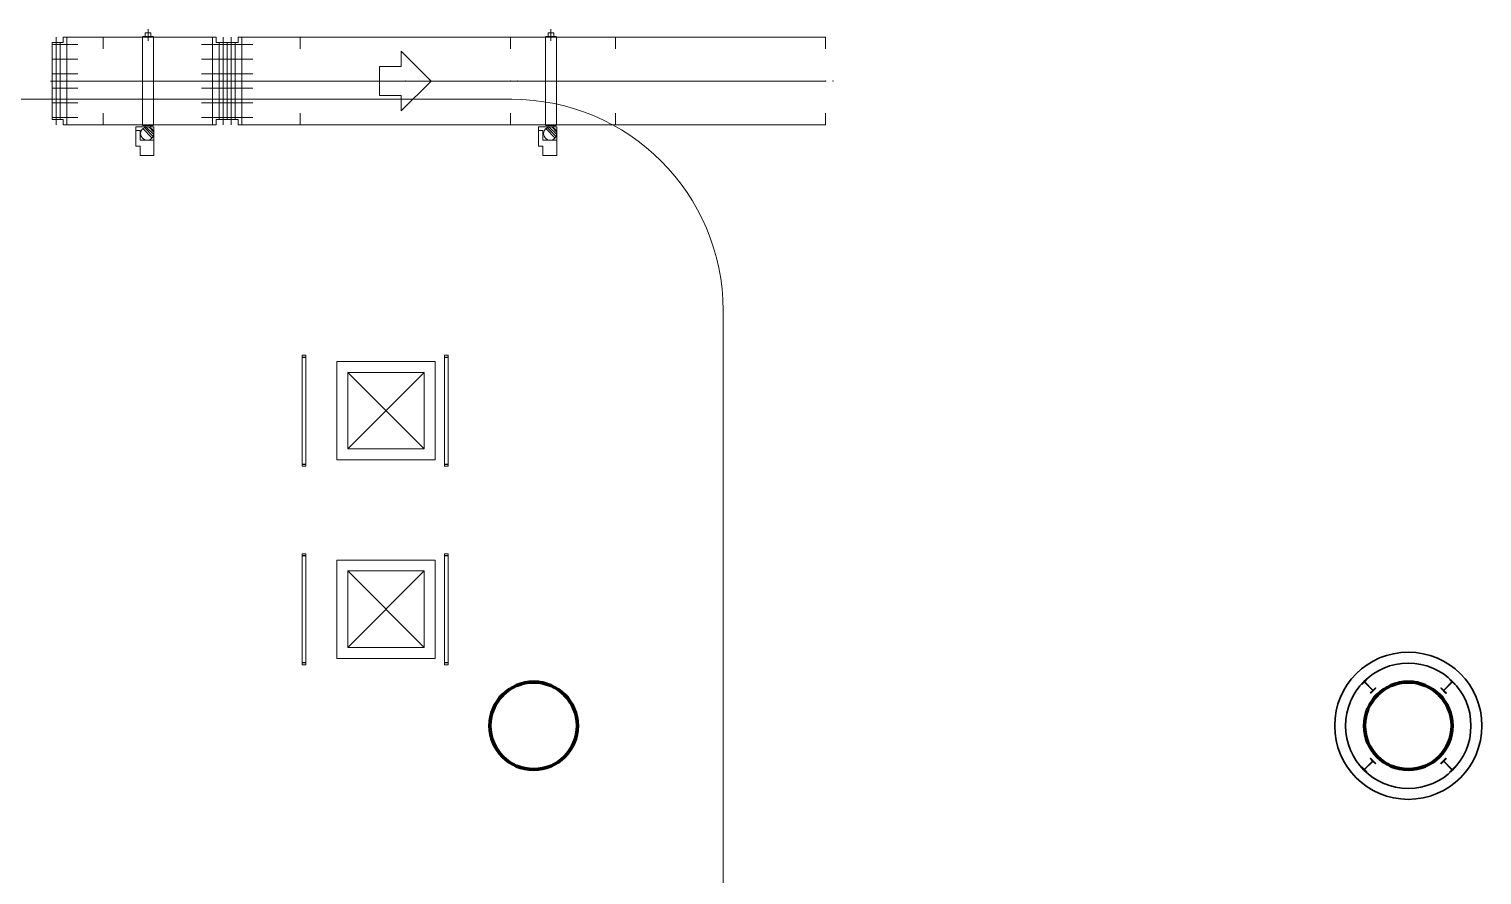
# Model space of a CAD drawing. Header units: metres. Extents: x 1807 to 3745, y 842 to 1968.
# Drawn here: x 3503.08 to 3523.01, y 1425.95 to 1437.56 of the extents above; entities that cross this region are included whole.
import ezdxf

# ---------------------------------------------------------------- set-up
doc = ezdxf.new("R2010")
doc.units = ezdxf.units.M
doc.header["$MEASUREMENT"] = 0
doc.layers.add('Level 1', color=7, linetype='Continuous', lineweight=0)

msp = doc.modelspace()

# ---------------------------------------------------------------- linework, layer by layer
at = {"layer": 'Level 1', "color": 7, "linetype": 'Continuous', "lineweight": 0, "ltscale": 4}
for p, q in [((3503.45, 1437.45), (3503.45, 1436.249)), ((3503.595, 1437.45), (3503.595, 1436.25)), ((3504.635, 1437.45), (3504.635, 1436.25)), ((3504.71, 1437.4), (3504.71, 1437.564)), ((3504.785, 1437.45), (3504.785, 1436.25)), ((3505.595, 1436.25), (3505.595, 1437.45)), ((3505.74, 1436.25), (3505.74, 1437.451)), ((3505.85, 1437.45), (3505.85, 1436.249)), ((3505.995, 1437.45), (3505.995, 1436.25)), ((3510.163, 1437.45), (3510.163, 1436.25)), ((3510.238, 1437.4), (3510.238, 1437.564)), ((3510.313, 1437.45), (3510.313, 1436.25)), ((3503.505, 1437.38), (3503.505, 1436.32)), ((3505.685, 1436.32), (3505.685, 1437.38)), ((3505.905, 1437.38), (3505.905, 1436.32)), ((3503.372, 1436.85), (3514.008, 1436.85)), ((3504.54, 1435.958), (3504.54, 1436.17)), ((3504.79, 1435.826), (3504.79, 1436.038)), ((3510.068, 1435.958), (3510.068, 1436.17)), ((3510.318, 1435.826), (3510.318, 1436.038)), ((3504.6, 1435.958), (3504.54, 1435.958)), ((3504.6, 1435.958), (3504.6, 1435.826)), ((3504.6, 1435.826), (3504.79, 1435.826)), ((3510.128, 1435.958), (3510.068, 1435.958)), ((3510.128, 1435.958), (3510.128, 1435.826)), ((3510.128, 1435.826), (3510.318, 1435.826))]:
    msp.add_line(p, q, dxfattribs=at)
at = {"layer": 'Level 1', "color": 7, "linetype": 'Continuous', "lineweight": 0}
for p, q in [((3503.545, 1437.45), (3503.595, 1437.45)), ((3503.545, 1437.38), (3503.545, 1437.45)), ((3505.595, 1437.45), (3503.595, 1437.45)), ((3504.095, 1437.45), (3504.095, 1437.29)), ((3504.635, 1437.46), (3504.785, 1437.46)), ((3504.67, 1437.51), (3504.75, 1437.51)), ((3504.67, 1437.51), (3504.67, 1437.46)), ((3504.75, 1437.51), (3504.75, 1437.46)), ((3505.645, 1437.45), (3505.595, 1437.45)), ((3505.645, 1437.38), (3505.645, 1437.45)), ((3505.945, 1437.45), (3505.995, 1437.45)), ((3505.945, 1437.38), (3505.945, 1437.45)), ((3514.008, 1437.45), (3505.995, 1437.45)), ((3506.797, 1437.45), (3506.797, 1437.29)), ((3509.681, 1437.45), (3509.681, 1437.29)), ((3510.163, 1437.46), (3510.313, 1437.46)), ((3510.198, 1437.51), (3510.278, 1437.51)), ((3510.198, 1437.51), (3510.198, 1437.46)), ((3510.278, 1437.51), (3510.278, 1437.46)), ((3511.123, 1437.45), (3511.123, 1437.29)), ((3514.006, 1437.45), (3514.006, 1437.29)), ((3503.395, 1437.38), (3503.395, 1436.32)), ((3503.395, 1437.38), (3503.545, 1437.38)), ((3503.395, 1437.35), (3503.745, 1437.35)), ((3505.795, 1437.35), (3505.445, 1437.35)), ((3505.795, 1437.38), (3505.645, 1437.38)), ((3505.795, 1436.32), (3505.795, 1437.38)), ((3505.795, 1437.38), (3505.795, 1436.32)), ((3505.795, 1437.38), (3505.945, 1437.38)), ((3505.795, 1437.35), (3506.145, 1437.35)), ((3508.184, 1437.26), (3508.594, 1436.85)), ((3508.184, 1437.26), (3508.184, 1437.05)), ((3503.395, 1437.15), (3503.745, 1437.15)), ((3505.795, 1437.15), (3505.445, 1437.15)), ((3505.795, 1437.15), (3506.145, 1437.15)), ((3507.884, 1437.05), (3507.884, 1436.65)), ((3507.884, 1437.05), (3508.184, 1437.05)), ((3503.394, 1436.851), (3503.396, 1436.849)), ((3503.394, 1436.849), (3503.396, 1436.851)), ((3503.395, 1436.95), (3503.745, 1436.95)), ((3503.594, 1436.851), (3503.596, 1436.849)), ((3503.594, 1436.849), (3503.596, 1436.851)), ((3504.096, 1436.849), (3504.094, 1436.851)), ((3504.096, 1436.851), (3504.094, 1436.849)), ((3504.094, 1436.851), (3504.096, 1436.849)), ((3504.094, 1436.849), (3504.096, 1436.851)), ((3504.194, 1436.851), (3504.196, 1436.849)), ((3504.194, 1436.849), (3504.196, 1436.851)), ((3505.795, 1436.95), (3505.445, 1436.95)), ((3505.596, 1436.849), (3505.594, 1436.851)), ((3505.596, 1436.851), (3505.594, 1436.849)), ((3505.596, 1436.849), (3505.594, 1436.851)), ((3505.596, 1436.851), (3505.594, 1436.849)), ((3505.796, 1436.849), (3505.794, 1436.851)), ((3505.796, 1436.851), (3505.794, 1436.849)), ((3505.794, 1436.851), (3505.796, 1436.849)), ((3505.794, 1436.849), (3505.796, 1436.851)), ((3505.795, 1436.95), (3506.145, 1436.95)), ((3505.994, 1436.851), (3505.996, 1436.849)), ((3505.994, 1436.849), (3505.996, 1436.851)), ((3506.796, 1436.851), (3506.798, 1436.849)), ((3506.796, 1436.849), (3506.798, 1436.851)), ((3506.896, 1436.851), (3506.898, 1436.849)), ((3506.896, 1436.849), (3506.898, 1436.851)), ((3508.184, 1436.44), (3508.594, 1436.85)), ((3508.238, 1436.851), (3508.24, 1436.849)), ((3508.238, 1436.849), (3508.24, 1436.851)), ((3508.593, 1436.851), (3508.595, 1436.849)), ((3508.593, 1436.849), (3508.595, 1436.851)), ((3509.624, 1436.849), (3509.622, 1436.851)), ((3509.624, 1436.851), (3509.622, 1436.849)), ((3509.68, 1436.851), (3509.682, 1436.849)), ((3509.68, 1436.849), (3509.682, 1436.851)), ((3509.78, 1436.851), (3509.782, 1436.849)), ((3509.78, 1436.849), (3509.782, 1436.851)), ((3511.122, 1436.851), (3511.124, 1436.849)), ((3511.122, 1436.849), (3511.124, 1436.851)), ((3511.124, 1436.849), (3511.122, 1436.851)), ((3511.124, 1436.851), (3511.122, 1436.849)), ((3511.222, 1436.851), (3511.224, 1436.849)), ((3511.222, 1436.849), (3511.224, 1436.851)), ((3514.005, 1436.851), (3514.008, 1436.849)), ((3514.005, 1436.849), (3514.008, 1436.851)), ((3514.105, 1436.851), (3514.108, 1436.849)), ((3514.105, 1436.849), (3514.108, 1436.851)), ((3503.395, 1436.75), (3503.745, 1436.75)), ((3505.795, 1436.75), (3505.445, 1436.75)), ((3505.795, 1436.75), (3506.145, 1436.75)), ((3507.884, 1436.65), (3508.184, 1436.65)), ((3508.184, 1436.65), (3508.184, 1436.44)), ((3497.627, 1436.6), (3509.7, 1436.6)), ((3503.395, 1436.55), (3503.745, 1436.55)), ((3504.095, 1436.41), (3504.095, 1436.25)), ((3505.795, 1436.55), (3505.445, 1436.55)), ((3505.795, 1436.55), (3506.145, 1436.55)), ((3506.797, 1436.41), (3506.797, 1436.25)), ((3509.681, 1436.41), (3509.681, 1436.25)), ((3511.123, 1436.41), (3511.123, 1436.25)), ((3514.006, 1436.41), (3514.006, 1436.25)), ((3503.395, 1436.35), (3503.745, 1436.35)), ((3503.395, 1436.32), (3503.545, 1436.32)), ((3503.545, 1436.32), (3503.545, 1436.25)), ((3503.545, 1436.25), (3503.595, 1436.25)), ((3505.595, 1436.25), (3503.595, 1436.25)), ((3504.79, 1436.22), (3504.54, 1436.22)), ((3504.54, 1436.22), (3504.54, 1436.17)), ((3504.635, 1436.24), (3504.785, 1436.24)), ((3504.781, 1436.089), (3504.659, 1436.211)), ((3504.67, 1436.24), (3504.67, 1436.22)), ((3504.789, 1436.117), (3504.686, 1436.219)), ((3504.786, 1436.155), (3504.725, 1436.216)), ((3504.75, 1436.24), (3504.75, 1436.22)), ((3504.79, 1436.22), (3504.79, 1436.038)), ((3505.795, 1436.35), (3505.445, 1436.35)), ((3505.645, 1436.25), (3505.595, 1436.25)), ((3505.795, 1436.32), (3505.645, 1436.32)), ((3505.645, 1436.32), (3505.645, 1436.25)), ((3505.795, 1436.35), (3506.145, 1436.35)), ((3505.795, 1436.32), (3505.945, 1436.32)), ((3505.945, 1436.32), (3505.945, 1436.25)), ((3505.945, 1436.25), (3505.995, 1436.25)), ((3514.008, 1436.25), (3505.995, 1436.25)), ((3510.318, 1436.22), (3510.068, 1436.22)), ((3510.068, 1436.22), (3510.068, 1436.17)), ((3510.163, 1436.24), (3510.313, 1436.24)), ((3510.309, 1436.089), (3510.187, 1436.211)), ((3510.198, 1436.24), (3510.198, 1436.22)), ((3510.317, 1436.117), (3510.214, 1436.219)), ((3510.314, 1436.155), (3510.252, 1436.216)), ((3510.278, 1436.24), (3510.278, 1436.22)), ((3510.318, 1436.22), (3510.318, 1436.038)), ((3504.6, 1436.17), (3504.54, 1436.17)), ((3504.6, 1436.17), (3504.6, 1436.038)), ((3504.79, 1436.038), (3504.6, 1436.038)), ((3504.767, 1436.068), (3504.638, 1436.197)), ((3510.128, 1436.17), (3510.068, 1436.17)), ((3510.128, 1436.17), (3510.128, 1436.038)), ((3510.318, 1436.038), (3510.128, 1436.038)), ((3510.294, 1436.068), (3510.166, 1436.197)), ((3512.6, 1433.7), (3512.6, 1410.3)), ((3508.5, 1432.85), (3507.45, 1431.8)), ((3507.45, 1432.85), (3508.5, 1431.8)), ((3508.5, 1430.125), (3507.45, 1429.075)), ((3507.45, 1430.125), (3508.5, 1429.075))]:
    msp.add_line(p, q, dxfattribs=at)
at = {"layer": 'Level 1', "color": 7, "linetype": 'Continuous', "lineweight": 13}
for p, q in [((3506.875, 1433.087), (3506.825, 1433.087)), ((3506.825, 1433.087), (3506.825, 1433.062)), ((3506.825, 1433.062), (3506.875, 1433.062)), ((3506.825, 1431.592), (3506.825, 1433.057)), ((3506.825, 1433.057), (3506.875, 1433.057)), ((3506.875, 1433.062), (3506.875, 1433.087)), ((3506.875, 1431.592), (3506.875, 1433.057)), ((3508.775, 1433.062), (3508.775, 1433.087)), ((3508.775, 1433.087), (3508.825, 1433.087)), ((3508.825, 1433.062), (3508.775, 1433.062)), ((3508.775, 1431.592), (3508.775, 1433.057)), ((3508.825, 1433.057), (3508.775, 1433.057)), ((3508.825, 1433.087), (3508.825, 1433.062)), ((3508.825, 1431.592), (3508.825, 1433.057)), ((3507.3, 1431.65), (3507.3, 1433)), ((3507.3, 1433), (3508.65, 1433)), ((3507.45, 1431.8), (3507.45, 1432.85)), ((3507.45, 1432.85), (3508.5, 1432.85)), ((3508.5, 1432.85), (3508.5, 1431.8)), ((3508.65, 1433), (3508.65, 1431.65)), ((3508.65, 1431.65), (3507.3, 1431.65)), ((3508.5, 1431.8), (3507.45, 1431.8)), ((3506.825, 1431.592), (3506.875, 1431.592)), ((3506.825, 1431.587), (3506.875, 1431.587)), ((3506.825, 1431.562), (3506.825, 1431.587)), ((3506.875, 1431.562), (3506.825, 1431.562)), ((3506.875, 1431.587), (3506.875, 1431.562)), ((3508.825, 1431.592), (3508.775, 1431.592)), ((3508.825, 1431.587), (3508.775, 1431.587)), ((3508.775, 1431.587), (3508.775, 1431.562)), ((3508.775, 1431.562), (3508.825, 1431.562)), ((3508.825, 1431.562), (3508.825, 1431.587)), ((3506.875, 1430.362), (3506.825, 1430.362)), ((3506.825, 1430.362), (3506.825, 1430.337)), ((3506.825, 1430.337), (3506.875, 1430.337)), ((3506.825, 1428.867), (3506.825, 1430.332)), ((3506.825, 1430.332), (3506.875, 1430.332)), ((3506.875, 1430.337), (3506.875, 1430.362)), ((3506.875, 1428.867), (3506.875, 1430.332)), ((3507.3, 1428.925), (3507.3, 1430.275)), ((3507.3, 1430.275), (3508.65, 1430.275)), ((3508.65, 1430.275), (3508.65, 1428.925)), ((3508.775, 1430.337), (3508.775, 1430.362)), ((3508.775, 1430.362), (3508.825, 1430.362)), ((3508.825, 1430.337), (3508.775, 1430.337)), ((3508.775, 1428.867), (3508.775, 1430.332)), ((3508.825, 1430.332), (3508.775, 1430.332)), ((3508.825, 1430.362), (3508.825, 1430.337)), ((3508.825, 1428.867), (3508.825, 1430.332)), ((3507.45, 1429.075), (3507.45, 1430.125)), ((3507.45, 1430.125), (3508.5, 1430.125)), ((3508.5, 1430.125), (3508.5, 1429.075)), ((3508.5, 1429.075), (3507.45, 1429.075)), ((3506.825, 1428.867), (3506.875, 1428.867)), ((3506.825, 1428.862), (3506.875, 1428.862)), ((3506.825, 1428.837), (3506.825, 1428.862)), ((3506.875, 1428.837), (3506.825, 1428.837)), ((3506.875, 1428.862), (3506.875, 1428.837)), ((3508.65, 1428.925), (3507.3, 1428.925)), ((3508.825, 1428.867), (3508.775, 1428.867)), ((3508.825, 1428.862), (3508.775, 1428.862)), ((3508.775, 1428.862), (3508.775, 1428.837)), ((3508.775, 1428.837), (3508.825, 1428.837)), ((3508.825, 1428.837), (3508.825, 1428.862)), ((3521.43, 1428.643), (3521.358, 1428.571)), ((3521.407, 1428.609), (3521.435, 1428.638)), ((3521.435, 1428.638), (3521.43, 1428.643)), ((3522.571, 1428.642), (3522.566, 1428.636)), ((3522.566, 1428.636), (3522.595, 1428.607)), ((3522.643, 1428.57), (3522.571, 1428.642)), ((3521.358, 1428.571), (3521.364, 1428.566)), ((3521.364, 1428.566), (3521.393, 1428.595)), ((3521.403, 1428.595), (3521.507, 1428.491)), ((3521.51, 1428.494), (3521.407, 1428.598)), ((3521.507, 1428.48), (3521.478, 1428.451)), ((3521.478, 1428.451), (3521.484, 1428.446)), ((3521.484, 1428.446), (3521.556, 1428.517)), ((3521.55, 1428.523), (3521.521, 1428.494)), ((3521.556, 1428.517), (3521.55, 1428.523)), ((3522.451, 1428.522), (3522.446, 1428.516)), ((3522.446, 1428.516), (3522.517, 1428.444)), ((3522.48, 1428.493), (3522.451, 1428.522)), ((3522.595, 1428.597), (3522.491, 1428.493)), ((3522.494, 1428.49), (3522.598, 1428.593)), ((3522.523, 1428.45), (3522.494, 1428.479)), ((3522.517, 1428.444), (3522.523, 1428.45)), ((3522.609, 1428.593), (3522.637, 1428.565)), ((3522.637, 1428.565), (3522.643, 1428.57)), ((3521.506, 1427.51), (3521.402, 1427.407)), ((3521.405, 1427.403), (3521.509, 1427.507)), ((3521.483, 1427.556), (3521.477, 1427.55)), ((3521.477, 1427.55), (3521.506, 1427.521)), ((3521.554, 1427.484), (3521.483, 1427.556)), ((3521.52, 1427.507), (3521.549, 1427.478)), ((3521.549, 1427.478), (3521.554, 1427.484)), ((3522.516, 1427.554), (3522.444, 1427.483)), ((3522.444, 1427.483), (3522.45, 1427.477)), ((3522.45, 1427.477), (3522.479, 1427.506)), ((3522.49, 1427.506), (3522.593, 1427.402)), ((3522.493, 1427.52), (3522.522, 1427.549)), ((3522.597, 1427.405), (3522.493, 1427.509)), ((3522.522, 1427.549), (3522.516, 1427.554)), ((3521.363, 1427.435), (3521.357, 1427.43)), ((3521.357, 1427.43), (3521.429, 1427.358)), ((3521.391, 1427.407), (3521.363, 1427.435)), ((3521.434, 1427.364), (3521.405, 1427.393)), ((3521.429, 1427.358), (3521.434, 1427.364)), ((3522.593, 1427.391), (3522.565, 1427.362)), ((3522.565, 1427.362), (3522.57, 1427.357)), ((3522.57, 1427.357), (3522.642, 1427.429)), ((3522.636, 1427.434), (3522.607, 1427.405)), ((3522.642, 1427.429), (3522.636, 1427.434))]:
    msp.add_line(p, q, dxfattribs=at)
at = {"layer": 'Level 1', "color": 7, "linetype": 'Continuous', "lineweight": 0}
for centre in [(3504.699, 1436.129), (3510.227, 1436.129)]:
    msp.add_circle(centre, 0.091, dxfattribs=at)
at = {"layer": 'Level 1', "color": 7, "linetype": 'Continuous', "lineweight": 30}
for radius in [1.01, 0.86]:
    msp.add_circle((3522, 1428), radius, dxfattribs=at)
at = {"layer": 'Level 1', "color": 7, "linetype": 'Continuous', "lineweight": 70}
for centre in [(3510, 1428), (3522, 1428)]:
    msp.add_circle(centre, 0.6, dxfattribs=at)
at = {"layer": 'Level 1', "color": 7, "linetype": 'Continuous', "lineweight": 0}
msp.add_arc((3509.7, 1433.7), 2.9, 0, 90, dxfattribs=at)
at = {"layer": 'Level 1', "color": 7, "linetype": 'Continuous', "lineweight": 13}
for centre, start, end in [((3521.398, 1428.589), 45, 135), ((3521.412, 1428.603), 135, 225), ((3521.502, 1428.485), 315, 45), ((3521.516, 1428.499), 225, 315), ((3522.485, 1428.498), 225, 315), ((3522.499, 1428.484), 135, 225), ((3522.589, 1428.602), 315, 45), ((3522.603, 1428.588), 45, 135), ((3521.501, 1427.516), 315, 45), ((3521.515, 1427.502), 45, 135), ((3522.484, 1427.501), 45, 135), ((3522.498, 1427.515), 135, 225), ((3521.397, 1427.412), 225, 315), ((3521.411, 1427.398), 135, 225), ((3522.588, 1427.397), 315, 45), ((3522.602, 1427.411), 225, 315)]:
    msp.add_arc(centre, 0.0076, start, end, dxfattribs=at)

doc.saveas('drawing.dxf')
